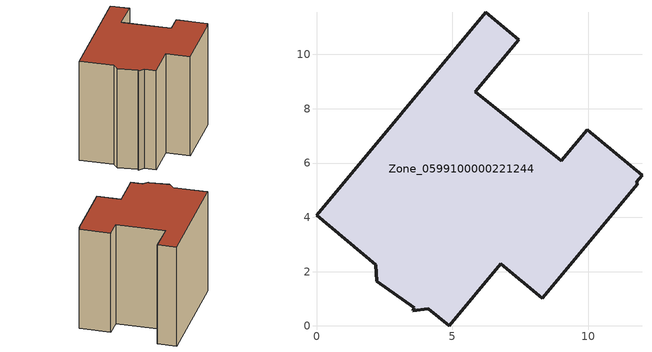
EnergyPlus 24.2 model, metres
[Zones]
Zone_0599100000221244
 floor ground (C_G): 3.6,0.66 2.21,1.64 2.18,2.25 0,4.07 6.23,11.56 7.45,10.54 5.85,8.63 9.02,6.08 9.97,7.22 11.99,5.55 11.77,5.29 11.83,5.24 8.31,1.02 6.79,2.29 4.88,0 4.12,0.63 3.54,0.56 z0
 wall outside (C_F): 4.12,0.63 4.88,0 6.79,2.29 8.31,1.02 11.83,5.24 11.77,5.29 11.99,5.55 9.97,7.22 9.02,6.08 5.85,8.63 7.45,10.54 6.23,11.56 0,4.07 2.18,2.25 2.21,1.64 3.6,0.66 3.54,0.56 4.12,0.63 z0:8.87
 roof outside (C_R): 2.21,1.64 3.6,0.66 3.54,0.56 4.12,0.63 4.88,0 6.79,2.29 8.31,1.02 11.83,5.24 11.77,5.29 11.99,5.55 9.97,7.22 9.02,6.08 5.85,8.63 7.45,10.54 6.23,11.56 0,4.07 2.18,2.25 z8.87
[BUILDING]
Pand.0599100000221244: North Axis=0; Terrain=City; Loads Convergence Tolerance Value=0.04; Temperature Convergence Tolerance Value=0.4; Solar Distribution=FullExterior; Maximum Number of Warmup Days=25; Minimum Number of Warmup Days=1
[Site:Location]
Rotterdam.The.Hague.AP_ZH_NLD Design_Conditions: Latitude=51.96; Longitude=4.45; Time Zone=1; Elevation=-4.5
[SITE:GROUNDTEMPERATURE:BUILDINGSURFACE]
18, 18, 18, 18, 18, 18, 18, 18, 18, 18, 18, 18
[MATERIAL] Thermal Absorptance=0.9; Solar Absorptance=0.7; Visible Absorptance=0.7
Name | Roughness | Thickness | Conductivity | Density | Specific Heat
G.TC.1946 | MediumSmooth | 0.15 | 1 | 540 | 1210
F.TC.1946 | Rough | 0.3 | 0.857143 | 1920 | 840
R.TC.1946 | MediumRough | 0.2 | 0.909091 | 1500 | 1000
[CONSTRUCTION]
C_G: G.TC.1946
C_F: F.TC.1946
C_R: R.TC.1946
[ZONE]
Zone_0599100000221244: Type=1; Multiplier=1; Ceiling Height=Autocalculate; Volume=Autocalculate; Floor Area=autocalculate; Part of Total Floor Area=Yes
[ZONEINFILTRATION:DESIGNFLOWRATE]
Infil_Zone_0599100000221244: Zone or ZoneList or Space or SpaceList=Zone_0599100000221244; Schedule=AlwaysOn; Design Flow Rate Calculation Method=Flow/Area; Flow Rate per Floor Area=0.003; Constant Term Coefficient=1; Temperature Term Coefficient=0; Velocity Term Coefficient=0; Velocity Squared Term Coefficient=0
[HVACTEMPLATE:ZONE:IDEALLOADSAIRSYSTEM]
Zone_0599100000221244: Maximum Heating Supply Air Temperature=50; Minimum Cooling Supply Air Temperature=13; Maximum Heating Supply Air Humidity Ratio=0.0156; Minimum Cooling Supply Air Humidity Ratio=0.0077; Heating Limit=NoLimit; Cooling Limit=NoLimit; Dehumidification Control Type=ConstantSensibleHeatRatio; Cooling Sensible Heat Ratio=0.7; Dehumidification Setpoint=60; Humidification Control Type=None; Humidification Setpoint=30; Outdoor Air Method=None; Outdoor Air Flow Rate per Person=0.00944; Outdoor Air Flow Rate per Zone Floor Area=0; Outdoor Air Flow Rate per Zone=0; Demand Controlled Ventilation Type=None; Outdoor Air Economizer Type=NoEconomizer; Heat Recovery Type=None; Sensible Heat Recovery Effectiveness=0.7; Latent Heat Recovery Effectiveness=0.65
[ZONECONTROL:THERMOSTAT]
ThermostatControl_Zone_0599100000221244: Zone or ZoneList=Zone_0599100000221244; Control Type Schedule=DualSetpointControlType; Control 1=Thermostat_Zone_0599100000221244; Temperature Difference Between Cutout And Setpoint=0
[THERMOSTATSETPOINT:DUALSETPOINT]
Thermostat_Zone_0599100000221244: Heating Setpoint Temperature Schedule=HeatingSetpoint_Zone_0599100000221244; Cooling Setpoint Temperature Schedule=CoolingSetpoint_Zone_0599100000221244
[SCHEDULE:COMPACT]
HeatingSetpoint_Zone_0599100000221244: Through: 12/31, For: AllDays, Until: 24:00, 21
CoolingSetpoint_Zone_0599100000221244: Through: 12/31, For: AllDays, Until: 24:00, 24
DualSetpointControlType: Through: 12/31, For: AllDays, Until: 24:00, 4
AlwaysOn: Through: 12/31, For: AllDays, Until: 24:00, 1
